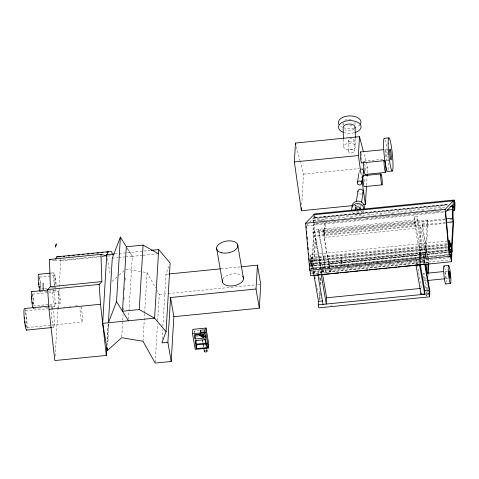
<?xml version="1.0" encoding="UTF-8"?>
<svg xmlns="http://www.w3.org/2000/svg" width="479" height="479" viewBox="0 0 479 479"><rect width="100%" height="100%" fill="white"/><g stroke="black" fill="none" stroke-linecap="round" stroke-linejoin="round"><path stroke-width="0.36" stroke-dasharray="2.4 1.8" d="M108.194 324.211L107.128 342.108L108.272 323.654M107.697 345.371L108.984 323.744M121.744 336.959L123.073 314.589M123.343 310.117L123.516 307.135M123.959 299.68L124.097 297.441M124.54 289.987L124.672 287.747M125.115 280.293L125.294 277.311M128.528 319.289L132.288 256.187L127.294 248.176M142.999 341.27L144.64 313.679M144.682 312.931L147.083 272.671L141.203 271.689M155.22 362.316L157.483 324.283M157.705 320.559L159.262 294.459L157.112 290.615M162.118 339.15L162.698 329.456M162.872 326.474L165.979 274.281L168.836 266.558M194.48 332.51L194.57 331.025L199.444 330.54M301.71 204.868L303.542 174.117L300.543 162.555M447.446 241.039L310.141 254.714L309.931 258.283L447.23 244.601M310.206 262.791L310.452 258.66L447.015 245.056M313.308 222.807L312.955 218.711L447.29 205.329M313.697 222.897L313.362 220.963L313.607 216.825M446.901 246.643L311.087 260.175L311.254 257.301L447.075 243.769M447.799 247.96L311.979 261.492L313.517 235.692L312.901 232.141L313.422 223.453L314.907 223.304M310.853 273.198L310.955 271.467L449.488 257.666M310.991 270.845L311.566 261.247L322.163 260.187M445.428 223.334L314.014 236.428L313.404 232.878L313.919 224.19L444.56 211.173M447.614 204.701L314.29 217.981L314.452 215.239M448.679 254.708L312.116 268.312L314.871 222.1M314.775 215.346L315.146 217.472L314.913 221.412L316.326 221.268M318.535 273.617L318.152 271.407L313.404 271.88L313.194 275.383L312.757 270.982M313.35 269.144L315.2 238.111L315.619 238.069L321.074 269.623M315.619 238.069L313.775 269.102L315.044 276.443M325.133 268.779L318.565 230.764L318.655 229.291L325.475 268.767M317.942 274.91L318.152 271.407M319.152 297.74L319.679 288.873M320.164 280.742L320.379 277.048M320.601 273.353L320.78 270.401L321.199 270.36L321.026 273.311M319.439 299.914L319.882 292.525M320.361 284.394L320.804 277.006M323.762 228.986L323.499 233.441L414.724 224.352L414.988 219.897L323.762 228.986L324.385 232.59L324.097 237.458L329.043 266.096L420.269 257.007L415.323 228.369L415.61 223.501L324.385 232.59M321.187 274.587L321.475 269.725M319.93 299.662L320.325 292.962M320.816 284.777L321.08 280.311M321.481 273.611L321.613 271.377L314.416 229.71L325.019 228.657M324.522 223.13L324.008 231.824L324.618 235.369L325.391 222.43M324.606 221.753L324.9 216.807L325.51 220.358L328.474 220.059M323.247 270.24L323.109 272.551L322.169 267.096L322.307 264.785L323.133 269.557M330.288 269.767L330.157 271.994L325.762 272.431L325.6 269.497M328.965 267.414L329.067 265.677M420.604 260.42L420.472 262.648L329.247 271.737L329.468 268.012L330.157 271.994M329.516 267.276L329.738 263.564L420.963 254.475L420.652 259.678M341.928 265.899L342.096 263.013L341.156 257.552L340.982 260.444L341.928 265.899L311.105 268.97L310.278 264.198M366.525 185.313L367.094 175.793M367.267 172.865L367.573 167.734L363.633 152.567M414.724 224.352L414.185 221.238L414.449 216.789L417.203 216.514L424.4 258.181L424.131 262.636L428.891 262.157L428.418 259.42L428.25 262.324L426.909 262.456L426.16 258.115M424.131 262.636L416.934 220.963L417.203 216.514M415.958 264.905L416.239 260.229M419.406 258.492L419.035 256.319L420.784 226.974L427.717 226.28M419.562 264.546L419.754 261.283L424.137 260.845L424.645 263.791M420.107 259.654L420.556 252.14M416.934 220.963L427.298 219.933L427.891 223.376L422.292 223.933L422.119 226.842L427.37 257.253M423.927 264.354L423.496 259.947M423.622 257.846L423.735 255.852L424.113 258.025M423.969 263.654L424.137 260.845M427.298 219.933L425.256 254.181L425.855 257.624L313.625 268.803M425.855 257.624L427.891 223.376M425.382 288.136L425.993 277.868M426.214 296.471L426.298 295.07M426.382 293.669L426.502 291.675M426.627 289.472L426.939 284.334M427.029 293.429L426.855 296.411L426.615 295.04M427.076 292.687L427.208 290.454M427.25 289.705L427.519 285.239M428.094 275.563L428.184 274.072M55.103 356.089L58.031 308.422M58.079 307.674L60.731 259.438M358.975 172.853L359.316 170.758M355.747 205L355.514 206.449A2.646 2.437 9.2 0 1 356.52 204.85M361.1 205.03L360.753 207.203A2.646 2.437 9.2 0 0 360.226 205.383M52.103 260.181L54.762 260.875L55.348 259.714M306.596 225.328L309.039 222.783M309.53 222.274L312.955 218.711M112.02 281.496L118.624 275.551M119.175 275.054L124.133 270.593M385.332 149.49L387.307 149.292M363.8 161.189L383.517 159.226M386.499 160.429L388.475 160.231M303.542 174.117L359.382 168.554M362.358 168.255L367.573 167.734M354.221 205.461L360.178 204.868M315.146 217.472L447.997 204.24M314.296 217.861L447.901 204.551M312.865 220.226L445.715 206.994M313.362 220.963L323.966 219.909M319.858 220.921L321.978 220.705M331.438 219.765L334.402 219.472M337.366 219.172L340.329 218.879M344.036 218.508L347 218.214M349.963 217.921L352.927 217.622M355.891 217.328L358.855 217.035M361.819 216.736L364.782 216.442M367.746 216.149L370.71 215.855M373.674 215.556L375.895 215.334M379.602 214.969L381.823 214.748M385.529 214.376L387.75 214.155M391.457 213.784L393.678 213.562M398.127 213.119L399.606 212.975M404.054 212.532L406.276 212.311M409.982 211.94L412.203 211.718M415.91 211.353L418.874 211.053M421.837 210.76L424.801 210.467M427.765 210.167L430.729 209.874M433.693 209.58L436.656 209.281M439.62 208.988L442.584 208.694M315.649 223.232L320.84 222.711M321.583 222.639L326.78 222.124M327.522 222.046L332.719 221.532M333.462 221.454L338.653 220.939M341.623 220.645L344.593 220.346M347.562 220.053L350.532 219.753M353.496 219.46L356.466 219.166M359.436 218.867L362.405 218.574M365.375 218.274L368.339 217.981M371.309 217.688L375.021 217.316M375.764 217.244L380.961 216.724M381.703 216.652L386.894 216.131M387.637 216.059L392.834 215.544M393.576 215.466L398.773 214.951M399.516 214.873L404.707 214.358M407.677 214.065L410.647 213.766M413.616 213.472L416.586 213.173M419.55 212.88L422.52 212.586M425.49 212.287L428.46 211.993M431.429 211.694L435.136 211.329M435.878 211.251L441.075 210.736M447.524 210.88L449.003 210.73M306.847 225.765L444.153 212.089M318.565 230.764L414.185 221.238M312.901 232.141L445.009 218.981M313.404 232.878L444.781 219.789M449.967 219.274L452.93 218.975M114.924 253.93L143.107 251.122M143.85 251.05L150.526 250.385M54.762 260.875L101.111 256.259M101.841 256.187L103.314 256.043M60.959 260.756L101.416 256.726M102.153 256.648L104.362 256.433M108.038 256.061L112.451 255.624M313.517 235.692L445.626 222.531M449.859 222.897L451.332 222.747M112.278 258.181L118.205 257.588M118.948 257.516L124.875 256.924M125.618 256.852L132.288 256.187M142.449 255.325L132.282 256.337L127.067 247.984M143.179 255.253L156.98 253.876M324.097 237.458L415.323 228.369M51.043 273.072L53.977 272.779A8.885 0.952 84.3 0 1 56.121 284.7M55.756 284.155A5.976 0.641 84.3 0 0 54.289 275.664L38.871 277.197A5.976 0.641 84.3 0 1 40.098 282.67A5.976 0.641 84.3 0 1 40.134 289.053L43.805 288.687M165.979 274.281L168.213 274.06M220.999 268.803L240.332 266.875M447.631 246.942L310.332 260.624L311.278 266.079L447.578 252.505M309.757 261.175L447.805 247.421M44.541 288.615L47.475 288.322M51.151 287.957L55.552 287.52M310.895 263.438L448.2 249.763M309.608 263.666L447.655 249.912M311.392 264.121L447.955 250.517M311.039 264.414L447.602 250.81M40.446 291.939L55.863 290.406M312.29 265.438L448.128 251.906M310.015 266.007L449.541 252.11M32.68 294.166L47.972 292.645M48.702 292.573L58.893 291.555M419.035 256.319L425.969 255.63M310.596 268.246L449.404 254.421M342.671 265.827L448.152 255.319M322.295 268.258L323.78 268.114M328.223 267.671L329.702 267.522M346.73 265.827L348.209 265.677M352.652 265.234L354.131 265.091M358.573 264.647L360.052 264.498M364.495 264.055L365.974 263.911M370.417 263.468L371.896 263.318M376.338 262.875L378.56 262.654M382.266 262.288L384.481 262.067M388.924 261.624L390.409 261.474M412.617 259.265L414.096 259.115M331.073 269.18L336.264 268.659M337 268.587L342.198 268.072M342.934 267.995L348.131 267.48M348.868 267.408L354.065 266.887M354.801 266.815L359.992 266.3M360.735 266.222L365.926 265.707M366.669 265.629L371.86 265.115M372.602 265.043L376.314 264.671M379.278 264.378L382.248 264.079M385.212 263.785L390.403 263.27M391.145 263.193L396.337 262.678M397.079 262.606L402.27 262.085M403.013 262.013L408.204 261.492M408.946 261.42L414.137 260.905M414.88 260.827L418.586 260.462M321.613 271.377L325.852 270.958M312.673 272.383L423.412 261.354M311.542 273.707L450.092 259.905M33.207 305.985L49.223 304.387M49.954 304.315L60.15 303.297M159.262 294.459L167.411 293.651M168.147 293.573L254.822 284.939M257.786 284.646L260.007 284.424M49.648 306.039L51.864 305.818M33.482 308.572L35.691 308.356M38.643 308.063L41.589 307.769M45.271 307.398L47.481 307.177M48.217 307.105L54.851 306.446M25.513 310.919L47.798 308.698M51.51 308.332L52.995 308.183M57.456 307.74L58.941 307.59M63.396 307.147L64.887 306.997M69.341 306.554L70.826 306.404M75.287 305.961L77.514 305.74M423.598 273.551L425.041 273.407M445.195 271.401L448.518 271.072M424.376 280.808L426.538 280.592M445.302 278.724L449.296 278.329M27.016 327.546L81.987 322.074M52.331 327.504L53.81 327.361M330.594 305.997L332.073 305.847M196.318 336.252L198.516 336.036M125.785 269.108L140.473 271.563M147.083 272.671L155.675 288.053M296.417 146.664L300.351 161.836M422.292 223.933L428.298 258.696M427.496 257.977L428.25 262.324M420.784 226.974L426.035 257.391M424.238 258.75L424.987 263.097M414.449 216.789L421.646 258.456M420.071 260.313L420.472 262.648M419.532 259.217L420.287 263.564M419.754 261.283L420.263 264.228M416.574 260.366L421.406 288.352M329.738 263.564L330.42 267.545M322.96 230.327L329.372 267.432M328.845 269.402L329.247 271.737M325.259 269.509L325.762 272.431M313.955 216.047L314.29 217.981M321.81 269.809L322.445 273.491M315.2 238.111L320.649 269.665M319.17 277.299L319.553 279.508M316.433 284.514L316.942 287.448M317.068 288.184L317.451 290.382M313.607 270.611L314.242 274.281M311.254 257.301L311.979 261.492M311.566 261.247L312.883 268.881M313.404 271.88L313.781 274.09M310.141 254.714L311.087 260.175M310.452 258.66L312.116 268.312M194.57 331.025L194.815 332.444M107.392 258.379L110.152 274.365M360.825 172.554L361.615 178.08M355.035 124.582L354.981 122.57A5.987 3.377 -1.5 0 1 354.765 123.45M355.388 138.341L355.592 146.46A5.987 3.377 -1.5 0 1 346.58 149.508A5.987 3.377 -1.5 0 1 346.646 143.664A5.987 3.377 -1.5 0 1 355.592 146.46M354.077 140.06L354.37 151.382A2.946 1.659 -1.5 0 1 349.682 152.597A2.946 1.659 -1.5 0 1 350.281 149.735A2.946 1.659 -1.5 0 1 354.37 151.382M348.239 140.209L348.532 151.532M343.006 122.738L343.078 125.42M343.431 139.245L343.617 146.628M357.118 204.545A2.646 2.437 9.2 0 1 357.783 204.395M360.166 124.462A11.304 6.371 -1.5 0 1 356.669 127.169M354.137 128.061A11.304 6.371 -1.5 0 1 342.91 127.516M342.335 127.264A11.304 6.371 -1.5 0 1 340.797 126.39M351.957 125.534A5.987 3.377 -1.5 0 1 347.407 125.935M343.79 124.414A5.987 3.377 -1.5 0 1 343.204 123.612M344.784 120.325A5.987 3.377 -1.5 0 1 352.023 119.69M354.256 132.755A11.304 6.371 -1.5 0 1 344.269 132.635M385.296 140.042A16.675 1.79 84.3 0 1 388.044 158.16M388.098 158.866A16.675 1.79 84.3 0 1 388.086 170.632M385.535 156.789A5.514 0.593 84.3 0 1 385.433 149.502A5.514 0.593 84.3 0 1 386.703 157.753A5.514 0.593 84.3 0 1 385.733 158.064M364.094 179.344A5.508 0.593 84.3 0 1 364.483 183.535M363.651 161.549A6.67 0.719 84.3 0 1 364.232 161.818M364.735 164.058A6.67 0.719 84.3 0 1 365.477 172.129M361.046 153.268A5.514 0.593 84.3 0 1 361.873 161.004M354.28 128.959A5.987 3.377 -1.5 0 1 344.856 129.791M362.866 210.706A6.197 5.712 9.2 0 1 354.562 211.359M362.304 172.943A2.179 2.006 9.2 0 1 359.46 170.249M361.597 193.911A2.646 2.437 9.2 0 1 358.49 193.073M363.896 210.467A6.197 5.712 9.2 0 1 359.04 214.849A6.197 5.712 9.2 0 1 352.694 212.269M358.759 211.49A2.646 2.437 9.2 0 1 356.741 211.443M444.734 267.551A9.095 0.976 84.3 0 1 446.212 281.897M444.901 272.329A3.658 0.395 84.3 0 1 445.434 278.101M423.735 278.395A3.658 0.395 84.3 0 1 423.67 273.557A3.658 0.395 84.3 0 1 424.508 279.029A3.658 0.395 84.3 0 1 423.861 279.239M81.065 306.865A8.377 0.898 84.3 0 1 82.454 319.038A8.377 0.898 84.3 0 1 81.196 319.727A8.377 0.898 84.3 0 1 80.023 307.44M51.265 308.404A10.855 1.162 84.3 0 1 53.672 313.661A10.855 1.162 84.3 0 1 53.696 327.247A10.855 1.162 84.3 0 1 51.271 310.506M24.902 309.111A10.855 1.162 84.3 0 1 26.626 318.703A10.855 1.162 84.3 0 1 26.986 329.037M56.061 289.927A8.885 0.952 84.3 0 1 55.295 289.567M54.959 288.304A8.885 0.952 84.3 0 1 54.732 287.202M54.624 286.592A8.885 0.952 84.3 0 1 53.941 272.814M53.289 289.639A8.532 0.916 84.3 0 1 55.163 302.297A8.532 0.916 84.3 0 1 53.768 303.375A8.532 0.916 84.3 0 1 52.852 289.981M54.72 284.951A5.976 0.641 84.3 0 1 54.289 275.664M55.684 287.196A5.976 0.641 84.3 0 1 55.378 287.436M25.351 312.416A8.377 0.898 84.3 0 1 26.573 321.008A8.377 0.898 84.3 0 1 26.495 327.498M32.333 294.801A5.916 0.635 84.3 0 1 32.776 296.782M32.985 298.154A5.916 0.635 84.3 0 1 33.44 303.943M32.542 293.663A8.532 0.916 84.3 0 1 33.823 305.632M33.674 308.117A8.532 0.916 84.3 0 1 33.231 308.458M40.643 291.466A8.885 0.952 84.3 0 1 39.877 291.1M39.464 276.413A8.885 0.952 84.3 0 1 40.781 289.957M222.717 279.287A10.754 5.952 -9.8 0 1 231.411 274.054A10.754 5.952 -9.8 0 1 241.823 275.491M205.293 350.532A1.365 0.754 -9.8 0 1 205.988 350.43M349.407 141.712A2.946 1.659 -1.5 0 0 354.089 140.497A2.946 1.659 -1.5 0 0 349.999 138.85A2.946 1.659 -1.5 0 0 349.407 141.712M58.66 293.597A5.916 0.635 84.3 0 0 59.977 303.219A5.916 0.635 84.3 0 0 59.929 295.465A5.916 0.635 84.3 0 0 58.66 293.597"/><path stroke-width="0.72" d="M241.075 266.803L257.433 265.168L256.014 289.005L170.548 297.519L173.859 316.697L171.195 361.465L155.172 363.058L142.999 341.27L121.696 337.707L107.386 350.586L102.68 323.343L106.763 254.744L114.182 254.002M107.386 350.586L107.518 348.353M120.379 237.087L112.278 258.181L108.428 322.768L116.529 301.674L120.379 237.087L126.522 246.948M139.251 309.554L143.083 245.116L126.324 246.787L122.486 311.224L139.251 309.554L154.597 318.17L166.045 331.648L161.896 342.88L167.884 342.281L170.548 297.519M151.262 250.307L158.681 249.571L154.597 318.17L102.68 323.343M166.045 331.648L170.129 263.049L158.681 249.571M192.534 333.743L192.798 329.36L206 328.043L208.7 343.671L208.443 348.053L195.234 349.371L192.534 333.743L205.742 332.426L206 328.043M205.665 335.725L205.527 337.958L195.085 339L195.306 335.282L199.486 334.869M195.947 344.161L195.33 340.611L205.569 339.593L206.186 343.144L195.947 344.161L196.156 340.593M207.347 346.299L207.275 347.55L196.252 348.646L196.474 344.892M201.048 335.528L199.318 335.701L199.306 333.827M199.318 335.701L199.402 334.36M200.551 330.229L200.426 332.384L204.473 331.977L204.599 329.827L200.551 330.229L200.929 332.408M200.958 334.103L200.917 334.773L199.192 334.947M205.222 336.336L201.18 336.737L201.264 335.306M202.946 334.701L202.569 334.803L202.713 335.689L203.102 335.647L203.126 335.252L202.671 335.3L202.545 335.803L202.431 334.599L203.102 334.534L203.222 335.737L202.916 334.576L202.958 335.683L202.689 335.504L203.066 335.378M202.545 335.803L202.431 334.599M202.695 334.719L202.551 335.09L203.012 335.043L203.018 334.54L202.623 334.659M203.102 334.534L203.222 335.737M203.12 335.749L203.144 335.354M173.859 316.697L259.325 308.183L260.744 284.352L257.433 265.168M351.987 205.683L301.363 210.73L294.351 161.932L295.477 143.053L359.507 136.677L363.447 151.843M301.363 210.73L301.536 207.796M309.47 265.977L309.608 263.666M309.835 268.976L310.697 275.754L451.463 261.732L451.577 259.756L450.637 254.295L449.404 254.421M425.113 263.821L429.867 291.34L429.537 296.836L318.804 307.865L318.278 304.842L318.487 301.333L313.913 274.826M322.577 274.228L326.648 297.788L326.271 304.045L321.187 274.587L329.33 273.778M360.729 171.889L358.382 155.549L359.507 136.677M363.16 204.569L365.393 204.347L366.483 186.044M367.094 175.793L367.177 174.326M419.55 264.785L424.651 294.004L421.047 294.363L415.958 264.905M421.035 294.603L421.125 293.028M424.634 294.244L424.843 290.741L420.394 264.965M426.34 271.994L426.825 263.923M427.591 273.329L428.16 263.791M428.226 273.329L428.807 263.648M429.537 296.836L429.016 293.807L429.226 290.304L424.771 264.528M448.188 240.961L449.673 240.817L449.086 250.661L445.638 211.94L452.481 204.814C453.338 210.437 451.805 216.191 453.044 221.789L451.511 247.589M451.948 249.308L453.547 222.525C452.637 215.346 453.296 208.084 453.266 200.857L445.099 209.353L305.566 223.256L309.757 270.294L450.517 256.271L450.637 254.295M450.703 244.835L450.787 243.398L451.266 246.194M450.925 249.493L451.865 254.948L451.715 257.445L450.775 251.984L450.925 249.493L449.691 249.613M451.212 244.637L452.152 250.098L452.038 252.056L451.092 246.601L451.212 244.637L449.979 244.763L449.29 256.397L445.099 209.353M453.451 210.287L454.679 210.167L454.122 206.94L454.493 200.737L313.733 214.754M451.817 251.535L451.649 254.409L451.164 251.619M454.679 210.167L455.05 203.958L454.493 200.737M50.367 286.729L49.451 259.48L100.943 254.349L101.859 281.598L50.367 286.729L47.66 289.544L49.014 309.386L54.828 360.555L106.326 355.424L106.823 347.323M357.4 182.649L358.867 173.554M356.328 201.384L357.963 191.253M361.705 183.271L363.627 171.374M361.567 202.138L363.202 192.007M55.642 259.133L56.809 256.798L108.302 251.673L111.769 251.679L112.224 254.307M104.787 255.894L106.26 255.75L108.302 251.673M47.66 289.544L99.153 284.418L101.859 281.598M305.566 223.256L314.529 213.927L454.062 200.024L454.553 202.862M384.218 138.359L388.828 137.898M360.489 151.969L383.871 149.64M294.351 161.932L358.382 155.549M361.657 162.908L385.038 160.579M392.325 171.015L387.709 171.47A16.675 1.79 84.3 0 1 384.062 153.819A16.675 1.79 84.3 0 1 384.715 138.647M365.214 174.428L385.661 172.392M363.13 175.709L380.901 173.937M382.068 184.864L364.297 186.63A5.508 0.593 84.3 0 1 363.028 180.164A5.508 0.593 84.3 0 1 363.483 176.224M450.164 206.551L452.392 206.329M452.894 207.066L454.122 206.94M447.015 210.143L452.948 209.551M63.216 256.516L64.689 256.367M68.365 256.002L69.838 255.858M72.784 255.564L74.251 255.415M77.933 255.05L79.4 254.9M82.346 254.606L83.819 254.463M87.495 254.098L88.968 253.948M91.908 253.654L93.381 253.511M97.057 253.146L98.53 252.996M101.47 252.702L102.943 252.559M106.619 252.194L108.092 252.044M446.494 218.831L452.433 218.244M446.368 222.454L453.044 221.789M38.56 274.311L50.307 273.144M447.973 244.529L449.458 244.38M168.955 273.982L220.256 268.875M449.865 246.721L451.092 246.601M31.674 291.651L47.882 290.034M449.541 252.11L450.775 251.984M416.682 264.833L418.844 264.618M313.194 275.383L315.23 275.18M316.583 275.048L319.888 274.718M330.809 273.629L338.952 272.814M340.431 272.671L348.574 271.856M350.059 271.713L358.202 270.898M359.681 270.755L367.824 269.94M369.303 269.791L377.446 268.982M378.931 268.833L387.074 268.024M388.553 267.875L396.696 267.066M398.175 266.917L415.946 265.144M416.664 265.073L423.927 264.354M444.099 265.941L448.757 265.48M48.912 306.111L24.549 308.536A10.855 1.162 84.3 0 0 24.411 319.918A10.855 1.162 84.3 0 0 26.782 329.923M49.014 309.386L100.512 304.261L99.153 284.418M426.484 273.264L443.805 271.539M427.981 280.449L444.578 278.796M445.704 283.975L450.362 283.514A9.095 0.976 84.3 0 0 450.074 270.677A9.095 0.976 84.3 0 0 448.242 269.3A9.095 0.976 84.3 0 0 450.362 283.514M326.648 297.788L420.664 288.424M26.495 330.079L51.594 327.576M318.487 301.333L322.559 300.932M424.843 290.741L429.226 290.304M318.278 304.842L429.016 293.807M204.796 333.701L194.348 334.743L195.085 339M202.569 335.408L203.246 335.342M202.958 335.498L203.012 335.575M207.497 343.796L195.618 344.982L196.252 348.646M56.809 256.798L60.276 256.81M203.509 336.001L204.27 336.09M100.943 254.349L106.26 255.75M49.451 259.48L50.78 259.828M143.083 245.116L158.435 253.732M116.529 301.674L128.444 320.774M295.477 143.053L295.854 144.496M449.673 240.817L450.38 244.907M450.517 256.271L451.463 261.732M317.942 274.91L323.032 304.369M314.745 277.215L315.002 278.682M256.014 289.005L259.325 308.183M237.596 244.386L243.536 278.772M216.586 248.038L222.531 282.418M205.742 332.426L208.443 348.053M206.641 343.88L207.275 347.55M204.725 333.432L205.527 337.958M204.988 339.048L205.593 342.569M205.838 343.976L206.204 346.083M206.569 348.197L207.054 351.011M202.413 340.144L202.779 342.257M203.144 344.365L203.509 346.479M203.874 348.592L204.359 351.406M200.677 333.833L201.18 336.737M167.884 342.281L171.195 361.465M106.763 254.744L107.015 256.193M43.134 283.772L43.074 283.418L43.188 289.49L43.152 289.118M361.932 180.266L365.393 204.347M100.512 304.261L106.326 355.424M306.171 226.585L306.303 228.07M306.638 231.794L306.77 233.285M307.099 237.009L307.302 239.243M307.566 242.224L307.763 244.458M308.027 247.433L308.231 249.667M308.56 253.391L308.692 254.882M309.027 258.606L309.224 260.839M355.101 127.258L355.37 137.599M343.413 138.503L343.126 127.426A5.987 3.377 -1.5 0 1 349.933 123.989A5.987 3.377 -1.5 0 1 354.891 128.138M385.415 163.561A6.67 0.719 84.3 0 1 385.846 171.817A6.67 0.719 84.3 0 1 384.649 169.033A6.67 0.719 84.3 0 1 384.008 160.297M384.924 160.728A6.67 0.719 84.3 0 1 385.338 163.028M360.573 207.814A2.646 2.437 9.2 0 1 355.693 207.706M343.03 132.204A11.304 6.371 -1.5 0 1 341.862 122.576A11.304 6.371 -1.5 0 1 358.957 123.097A11.304 6.371 -1.5 0 1 354.921 132.563M338.934 124.48A11.304 6.371 -1.5 0 1 349.508 115.924A11.304 6.371 -1.5 0 1 360.489 123.935M365.363 174.069A6.67 0.719 84.3 0 1 364.166 170.817A6.67 0.719 84.3 0 1 363.561 162.333M361.777 162.609A5.514 0.593 84.3 0 1 360.519 157.86A5.514 0.593 84.3 0 1 360.651 152.041M361.184 169.063A2.179 2.006 9.2 0 1 363.196 172.326M352.047 207.06A6.197 5.712 9.2 0 1 358.615 201.126A6.197 5.712 9.2 0 1 364.279 208.084M357.963 191.893A2.646 2.437 9.2 0 1 361.262 189.283A2.646 2.437 9.2 0 1 362.681 193.163M351.826 210.431A6.197 5.712 9.2 0 1 356.885 203.533A6.197 5.712 9.2 0 1 364.004 208.982M355.31 210.089A2.646 2.437 9.2 0 1 357.4 206.778A2.646 2.437 9.2 0 1 360.364 209.586M445.949 283.879A9.095 0.976 84.3 0 1 443.841 274.162A9.095 0.976 84.3 0 1 444.398 266.456M25.686 326.199A8.377 0.898 84.3 0 1 25.369 324.75M25.064 322.93A8.377 0.898 84.3 0 1 24.872 321.565M24.555 318.691A8.377 0.898 84.3 0 1 24.441 317.254M39.529 287.645A5.976 0.641 84.3 0 1 39.302 286.49M39.027 284.61A5.976 0.641 84.3 0 1 38.907 283.586M32.937 307.769A8.532 0.916 84.3 0 1 31.446 297.477A8.532 0.916 84.3 0 1 31.925 291.765M32.38 303.441A5.916 0.635 84.3 0 1 32.171 302.069M31.848 299.034A5.916 0.635 84.3 0 1 31.716 296.279M39.877 291.1A8.885 0.952 84.3 0 1 38.32 280.383A8.885 0.952 84.3 0 1 38.823 274.437M242.691 276.311A10.754 5.952 -9.8 0 1 233.932 285.694A10.754 5.952 -9.8 0 1 222.484 279.82M204.437 336.042A1.365 0.754 -9.8 0 1 203.222 337.186A1.365 0.754 -9.8 0 1 201.833 336.426M206.611 350.538A1.365 0.754 -9.8 0 1 206.706 351.598A1.365 0.754 -9.8 0 1 204.802 351.879A1.365 0.754 -9.8 0 1 204.707 350.814M56.223 243.991L55.552 246.972L56.223 243.991M202.982 336.887L203.683 336.893L202.982 336.887M380.685 175.835A5.508 0.593 84.3 0 0 381.907 184.786A5.508 0.593 84.3 0 0 381.865 177.577A5.508 0.593 84.3 0 0 380.685 175.835M357.831 184.146A2.179 2.006 9.2 0 0 361.561 183.774A2.179 2.006 9.2 0 0 359.262 180.96A2.179 2.006 9.2 0 0 357.831 184.146M389.726 150.933A5.514 0.593 84.3 0 0 390.948 159.896A5.514 0.593 84.3 0 0 390.912 152.675A5.514 0.593 84.3 0 0 389.726 150.933M388.152 143.508A16.675 1.79 84.3 0 0 391.828 170.728A16.675 1.79 84.3 0 0 391.756 149.131A16.675 1.79 84.3 0 0 388.152 143.508M449.039 272.264A3.658 0.395 84.3 0 0 449.853 278.209A3.658 0.395 84.3 0 0 449.829 273.419A3.658 0.395 84.3 0 0 449.039 272.264M221.591 252.744A10.754 5.952 -9.8 0 0 237.865 245.919A10.754 5.952 -9.8 0 0 222.22 242.266A10.754 5.952 -9.8 0 0 221.591 252.744"/></g></svg>
